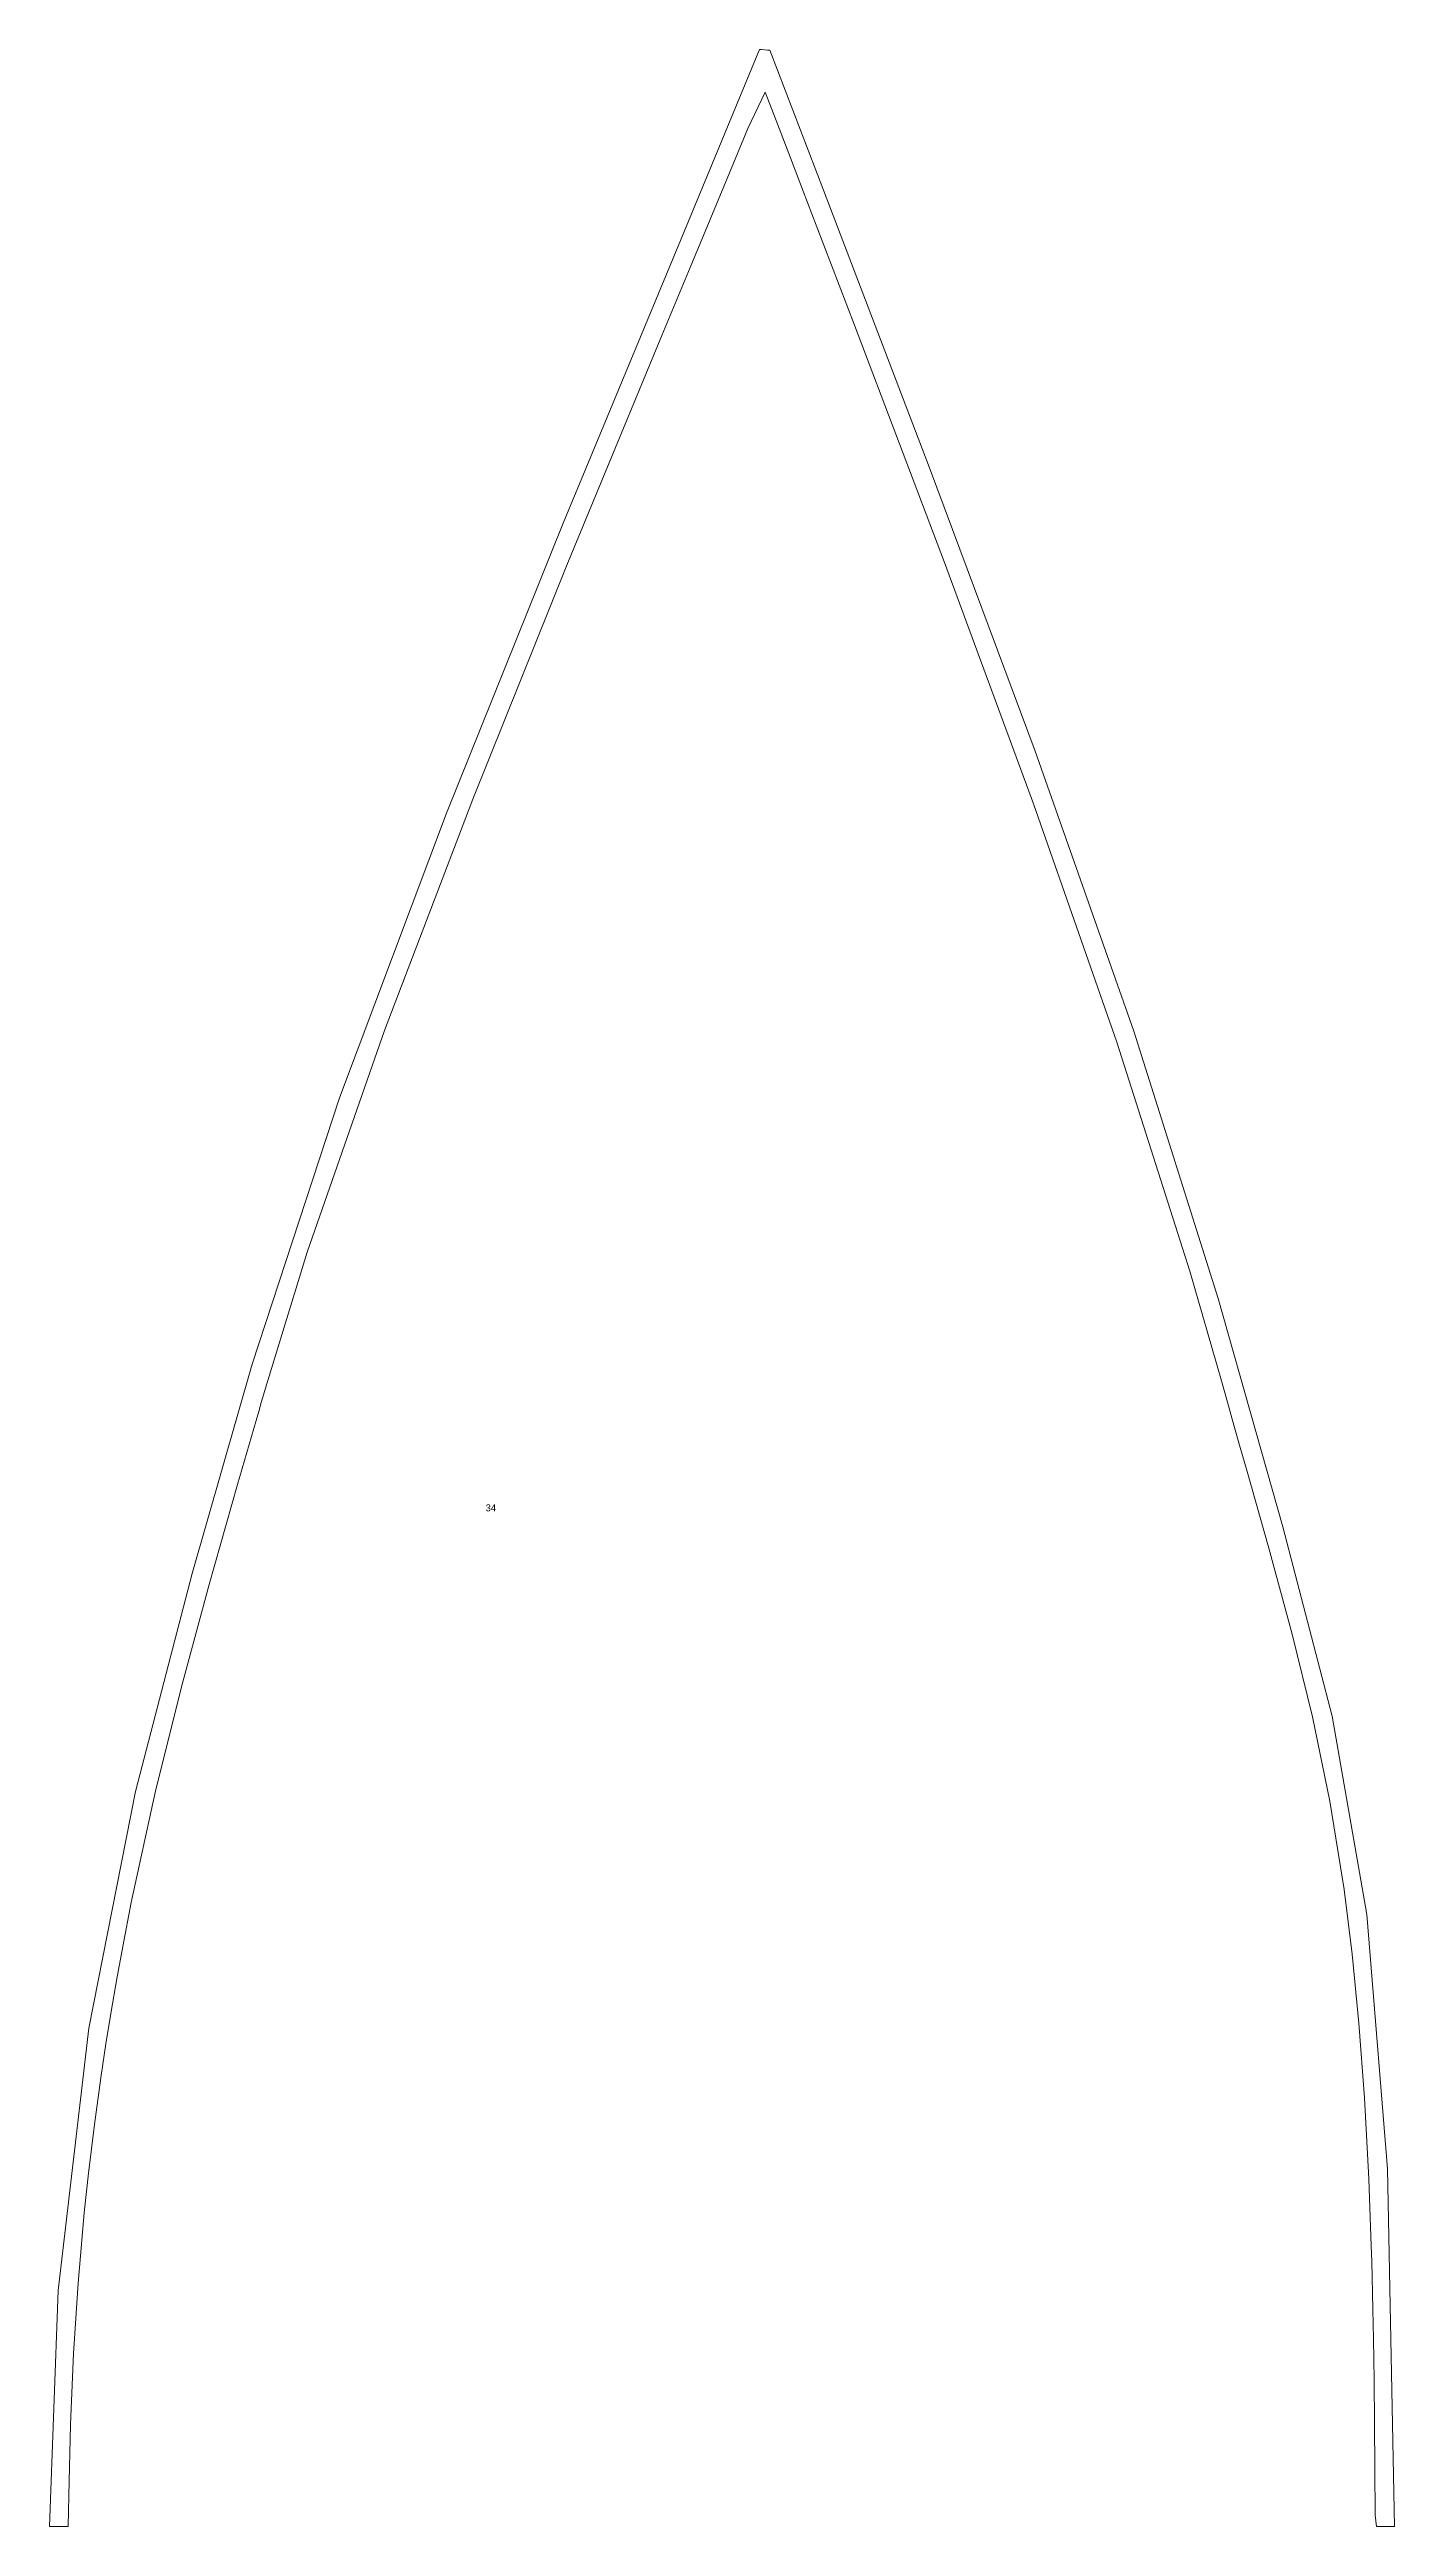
# Model space of a CAD drawing. Header units: inches. Extents: x -92.2 to -4.3, y -5886.5 to -5847.2.
# Drawn here: x -38.42 to -31.91, y -5885.46 to -5873.47 of the extents above; entities that cross this region are included whole.
import ezdxf

# ---------------------------------------------------------------- set-up
doc = ezdxf.new("R2010")
doc.units = ezdxf.units.IN
doc.header["$LTSCALE"] = 0.2
doc.header["$MEASUREMENT"] = 0
doc.layers.add('SPIRE', color=7, linetype='Continuous', lineweight=0)
doc.styles.add('Tw Cen MT', font='Tw Cen MT')

msp = doc.modelspace()

# ---------------------------------------------------------------- linework, layer by layer
at = {"layer": 'SPIRE', "color": 250, "lineweight": 0}
msp.add_lwpolyline([(-31.912875, -5885.46136), (-31.946034, -5883.729477), (-32.046325, -5882.4978), (-32.214971, -5881.537768), (-32.453191, -5880.620817), (-32.76609, -5879.515366), (-33.175516, -5878.220197), (-33.652372, -5876.864126), (-34.163928, -5875.491681), (-34.677455, -5874.147386), (-34.937693, -5873.46933), (-34.948092, -5873.468717), (-34.963699, -5873.467796), (-34.978758, -5873.466908), (-34.987511, -5873.466392), (-35.369846, -5874.390719), (-35.937843, -5875.760824), (-36.503356, -5877.164867), (-37.02047, -5878.542356), (-37.443271, -5879.832799), (-37.735108, -5880.846137), (-38.008472, -5881.902953), (-38.235235, -5883.049048), (-38.383878, -5884.31896), (-38.424937, -5885.46136), (-38.410726, -5885.46136), (-38.384113, -5885.46136), (-38.355515, -5885.46136), (-38.335351, -5885.46136), (-38.330931, -5885.31248), (-38.323892, -5884.967065), (-38.309225, -5884.623997), (-38.286874, -5884.282766), (-38.256786, -5883.94286), (-38.236326, -5883.750854), (-38.222471, -5883.632538), (-38.207654, -5883.514263), (-38.191877, -5883.396011), (-38.175143, -5883.277761), (-38.152039, -5883.124369), (-38.126691, -5882.967189), (-38.099635, -5882.809863), (-38.07087, -5882.65234), (-38.029332, -5882.439283), (-37.913196, -5881.907227), (-37.786452, -5881.395041), (-37.652572, -5880.899105), (-37.515033, -5880.415802), (-37.424811, -5880.104981), (-37.412316, -5880.062022), (-37.399841, -5880.019116), (-37.38739, -5879.976261), (-37.374963, -5879.933454), (-37.17685, -5879.290915), (-36.803138, -5878.217135), (-36.375622, -5877.096439), (-35.91944, -5875.963038), (-35.459731, -5874.85114), (-35.314779, -5874.502529), (-35.222635, -5874.280721), (-35.132296, -5874.06284), (-35.04371, -5873.848528), (-34.959294, -5873.672449), (-34.898811, -5873.831012), (-34.837694, -5873.990957), (-34.775776, -5874.152792), (-34.712887, -5874.317025), (-34.527417, -5874.80136), (-34.090938, -5875.950594), (-33.660052, -5877.118748), (-33.256822, -5878.273363), (-32.903311, -5879.381977), (-32.753821, -5879.901986), (-32.721785, -5880.016309), (-32.690479, -5880.127354), (-32.659807, -5880.235674), (-32.629673, -5880.341826), (-32.521496, -5880.724401), (-32.408547, -5881.140201), (-32.310263, -5881.541003), (-32.22619, -5881.948632), (-32.156901, -5882.377534), (-32.117919, -5882.689475), (-32.085173, -5883.023945), (-32.05844, -5883.385402), (-32.0375, -5883.778303), (-32.025278, -5884.102031), (-32.022972, -5884.177556), (-32.020823, -5884.254254), (-32.01883, -5884.332145), (-32.016993, -5884.411247), (-32.014164, -5884.551977), (-32.010999, -5884.75362), (-32.008701, -5884.96302), (-32.007256, -5885.180484), (-32.006648, -5885.406321), (-32.000193, -5885.46136), (-31.977619, -5885.46136), (-31.948596, -5885.46136), (-31.923541, -5885.46136)], close=True, dxfattribs=at)

# ---------------------------------------------------------------- texts
at = {"layer": 'SPIRE', "color": 250, "insert": (-36.313033, -5880.511895), "char_height": 0.0335457, "width": 0.06069554, "attachment_point": 1, "line_spacing_factor": 1.06639, "style": 'Tw Cen MT'}
msp.add_mtext('34', dxfattribs=at)

doc.saveas('drawing.dxf')
